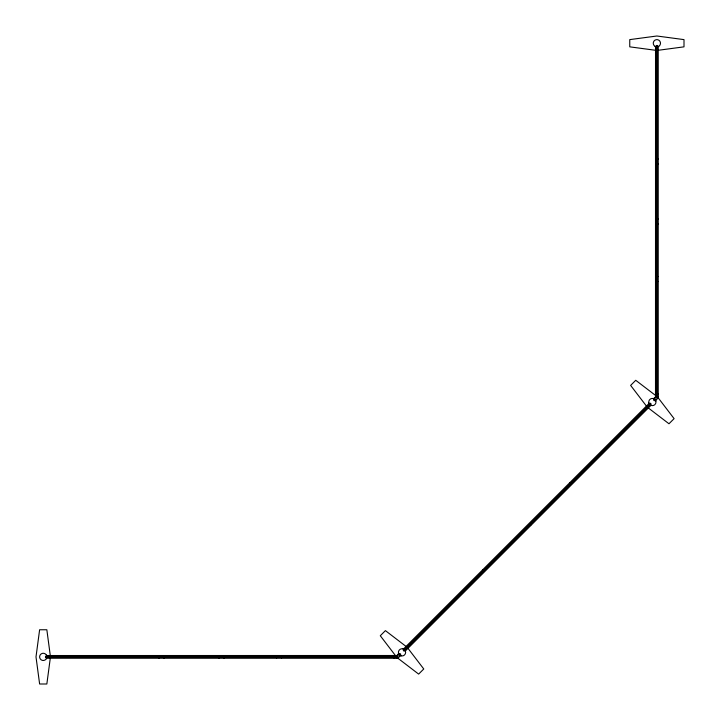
<?xml version="1.0" encoding="UTF-8"?>
<svg xmlns="http://www.w3.org/2000/svg" width="720" height="720" viewBox="0 0 720 720"><rect width="100%" height="100%" fill="white"/><g stroke="black" fill="none" stroke-linecap="round" stroke-linejoin="round"><path stroke-width="1.08" d="M394.902 657.333L394.902 656.424M50.319 657.963L46.845 684L39.618 684L36 656.883L39.618 629.757L46.845 629.757L50.319 655.794M46.368 658.683L46.503 657.333M403.38 649.098L649.098 403.38M399.168 654.129L398.313 654.696L399.465 655.848L400.167 655.533L400.752 654.282L400.113 653.643L399.393 654.354L398.637 653.589L397.278 654.939L397.944 657.333L396.018 657.405M654.129 399.168L654.696 398.313L655.848 399.465L655.533 400.167L654.282 400.752L653.643 400.113L654.354 399.393L653.589 398.637L654.939 397.278L657.333 397.944L657.405 396.018M400.572 655.533L398.25 657.846A1.368 1.368 0 0 1 396.144 656.118L396.909 657.585L397.935 657.351L397.458 656.136L394.029 655.497L46.503 655.524M655.533 400.572L657.846 398.25A1.368 1.368 0 0 0 656.118 396.144L657.585 396.909L657.351 397.935L656.136 397.458L655.497 394.029L655.524 46.503M405.297 651.015L651.015 405.297M658.683 46.368L657.333 46.503M657.963 50.319L684 46.845L684 39.618L656.883 36L629.757 39.618L629.757 46.845L655.794 50.319M656.424 45.594L657.333 45.594M656.424 46.503L655.074 46.368M657.333 158.976L658.233 158.976M657.333 163.953L658.233 163.953M657.333 218.889L658.233 218.889M657.333 223.866L658.233 223.866M657.333 276.525L658.233 276.525M657.333 281.493L658.233 281.493M656.424 393.993L655.524 393.993L656.253 394.02L656.055 395.028L657.693 395.01L657.477 394.002L658.233 393.993L658.233 46.503M657.333 393.993L658.233 393.993L658.269 397.035M656.424 394.722L657.333 394.722M656.424 394.902L657.333 394.902M46.503 658.233L397.035 658.269M651.429 405.522L650.376 404.658M402.966 648.873L404.019 649.737M401.094 655.857L400.041 654.993M648.117 407.808L668.979 423.765L674.1 418.644L657.477 396.909L635.742 380.295L630.63 385.407L646.587 406.269M406.269 646.587L385.407 630.63L380.295 635.742L396.909 657.477L418.644 674.1L423.765 668.979L407.808 648.117M654.993 400.041L655.857 401.094M649.737 404.019L648.873 402.966M569.547 482.931L570.186 483.57M530.073 524.961L530.712 525.6M482.913 569.556L483.552 570.195M404.658 650.376L405.522 651.429M46.368 655.074L46.503 656.424M394.722 656.424L394.722 657.333M393.993 656.424L393.993 655.524L394.02 656.253L395.028 656.055L395.01 657.693L394.002 657.477L393.993 658.233L393.993 657.333M281.493 657.333L281.493 658.233M276.525 657.333L276.525 658.233M223.866 657.333L223.866 658.233M218.889 657.333L218.889 658.233M163.953 657.333L163.953 658.233M158.976 657.333L158.976 658.233M45.594 656.424L45.594 657.333M655.947 46.728A3.618 3.618 0 0 1 653.913 41.157A3.618 3.618 0 0 1 659.844 41.157A3.618 3.618 0 0 1 657.819 46.728M46.728 657.819A3.618 3.618 0 0 1 41.157 659.844A3.618 3.618 0 0 1 41.157 653.913A3.618 3.618 0 0 1 46.728 655.947M650.448 403.308L403.308 650.448L403.947 651.087L651.087 403.947L650.448 403.308M657.333 45.495L656.424 45.495L656.424 396.063L657.333 396.063L657.333 45.495M396.063 656.424L45.495 656.424L45.495 657.333L396.063 657.333L396.063 656.424M650.556 405.162A3.618 3.618 0 0 0 655.983 402.03A3.618 3.618 0 0 0 650.556 398.898A3.618 3.618 0 0 0 650.556 405.162M400.221 655.497A3.618 3.618 0 0 0 405.639 652.365A3.618 3.618 0 0 0 400.221 649.233A3.618 3.618 0 0 0 400.221 655.497"/></g></svg>
